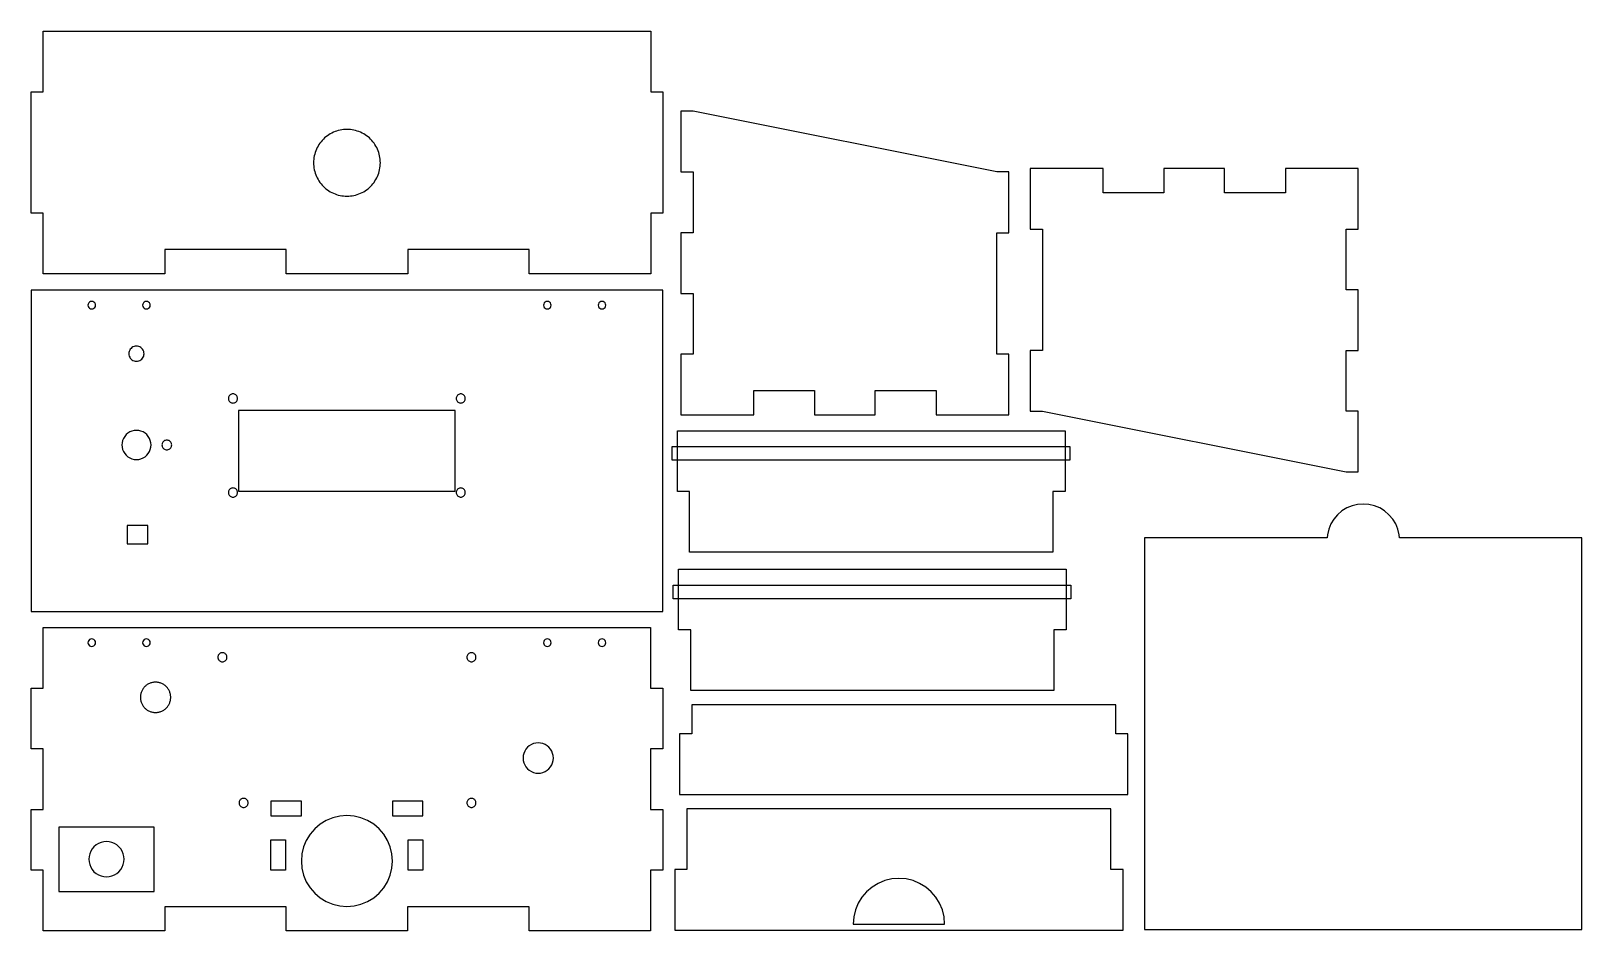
# Model space of a CAD drawing. Header units: millimetres. Extents: x 1 to 512, y 2 to 299.
import ezdxf

# ---------------------------------------------------------------- set-up
doc = ezdxf.new("R2010")
doc.units = ezdxf.units.MM
doc.layers.add('1', color=7, linetype='Continuous')

msp = doc.modelspace()

# ---------------------------------------------------------------- linework, layer by layer
at = {"layer": '1'}
for points in [[(125.43, 218.64), (85.43, 218.64), (85.43, 226.64), (45.43, 226.64), (45.43, 218.64), (5.43, 218.64), (5.43, 238.64), (1.43, 238.64), (1.43, 278.64), (5.43, 278.64), (5.43, 298.64), (205.43, 298.64), (205.43, 278.64), (209.43, 278.64), (209.43, 238.64), (205.43, 238.64), (205.43, 218.64), (165.43, 218.64), (165.43, 226.64), (125.43, 226.64)], [(319.39, 192.18), (319.39, 232.18), (323.39, 232.18), (323.39, 252.18), (319.39, 252.18), (219.39, 272.18), (215.39, 272.18), (215.39, 252.18), (219.39, 252.18), (219.39, 232.18), (215.39, 232.18), (215.39, 212.18), (219.39, 212.18), (219.39, 192.18), (215.39, 192.18), (215.39, 172.18), (239.39, 172.18), (239.39, 180.18), (259.39, 180.18), (259.39, 172.18), (279.39, 172.18), (279.39, 180.18), (299.39, 180.18), (299.39, 172.18), (323.39, 172.18), (323.39, 192.18)], [(116.43, 255.22), (116.41, 255.79), (116.37, 256.37), (116.29, 256.94), (116.19, 257.51), (116.05, 258.07), (115.89, 258.62), (115.7, 259.16), (115.48, 259.69), (115.23, 260.21), (114.95, 260.72), (114.65, 261.21), (114.33, 261.68), (113.98, 262.14), (113.6, 262.58), (113.21, 263), (112.79, 263.39), (112.35, 263.77), (111.89, 264.12), (111.42, 264.44), (110.93, 264.74), (110.42, 265.02), (109.9, 265.27), (109.37, 265.49), (108.83, 265.68), (108.28, 265.84), (107.72, 265.98), (107.15, 266.08), (106.58, 266.16), (106, 266.2), (105.43, 266.22), (104.85, 266.2), (104.28, 266.16), (103.71, 266.08), (103.14, 265.98), (102.58, 265.84), (102.03, 265.68), (101.49, 265.49), (100.95, 265.27), (100.43, 265.02), (99.93, 264.74), (99.44, 264.44), (98.96, 264.12), (98.51, 263.77), (98.07, 263.39), (97.65, 263), (97.25, 262.58), (96.88, 262.14), (96.53, 261.68), (96.2, 261.21), (95.9, 260.72), (95.63, 260.21), (95.38, 259.69), (95.16, 259.16), (94.97, 258.62), (94.8, 258.07), (94.67, 257.51), (94.56, 256.94), (94.49, 256.37), (94.44, 255.79), (94.43, 255.22), (94.44, 254.64), (94.49, 254.07), (94.56, 253.5), (94.67, 252.93), (94.8, 252.37), (94.97, 251.82), (95.16, 251.28), (95.38, 250.74), (95.63, 250.22), (95.9, 249.72), (96.2, 249.23), (96.53, 248.75), (96.88, 248.3), (97.25, 247.86), (97.65, 247.44), (98.07, 247.04), (98.51, 246.67), (98.96, 246.32), (99.44, 245.99), (99.93, 245.69), (100.43, 245.42), (100.95, 245.17), (101.49, 244.95), (102.03, 244.76), (102.58, 244.59), (103.14, 244.46), (103.71, 244.35), (104.28, 244.28), (104.85, 244.23), (105.43, 244.22), (106, 244.23), (106.58, 244.28), (107.15, 244.35), (107.72, 244.46), (108.28, 244.59), (108.83, 244.76), (109.37, 244.95), (109.9, 245.17), (110.42, 245.42), (110.93, 245.69), (111.42, 245.99), (111.89, 246.32), (112.35, 246.67), (112.79, 247.04), (113.21, 247.44), (113.6, 247.86), (113.98, 248.3), (114.33, 248.75), (114.65, 249.23), (114.95, 249.72), (115.23, 250.22), (115.48, 250.74), (115.7, 251.28), (115.89, 251.82), (116.05, 252.37), (116.19, 252.93), (116.29, 253.5), (116.37, 254.07), (116.41, 254.64)], [(334.4, 233.33), (334.4, 193.33), (330.4, 193.33), (330.4, 173.33), (334.4, 173.33), (434.4, 153.33), (438.4, 153.33), (438.4, 173.33), (434.4, 173.33), (434.4, 193.33), (438.4, 193.33), (438.4, 213.33), (434.4, 213.33), (434.4, 233.33), (438.4, 233.33), (438.4, 253.33), (414.4, 253.33), (414.4, 245.33), (394.4, 245.33), (394.4, 253.33), (374.4, 253.33), (374.4, 245.33), (354.4, 245.33), (354.4, 253.33), (330.4, 253.33), (330.4, 233.33)], [(1.39, 107.39), (209.39, 107.39), (209.39, 213.29), (1.39, 213.29)], [(22.64, 208.29), (22.58, 208.68), (22.4, 209.03), (22.13, 209.31), (21.78, 209.48), (21.39, 209.54), (21.01, 209.48), (20.66, 209.31), (20.38, 209.03), (20.2, 208.68), (20.14, 208.29), (20.2, 207.91), (20.38, 207.56), (20.66, 207.28), (21.01, 207.11), (21.39, 207.04), (21.78, 207.11), (22.13, 207.28), (22.4, 207.56), (22.58, 207.91)], [(40.64, 208.29), (40.58, 208.68), (40.4, 209.03), (40.13, 209.31), (39.78, 209.48), (39.39, 209.54), (39.01, 209.48), (38.66, 209.31), (38.38, 209.03), (38.2, 208.68), (38.14, 208.29), (38.2, 207.91), (38.38, 207.56), (38.66, 207.28), (39.01, 207.11), (39.39, 207.04), (39.78, 207.11), (40.13, 207.28), (40.4, 207.56), (40.58, 207.91)], [(172.64, 208.29), (172.58, 208.68), (172.4, 209.03), (172.13, 209.31), (171.78, 209.48), (171.39, 209.54), (171.01, 209.48), (170.66, 209.31), (170.38, 209.03), (170.2, 208.68), (170.14, 208.29), (170.2, 207.91), (170.38, 207.56), (170.66, 207.28), (171.01, 207.11), (171.39, 207.04), (171.78, 207.11), (172.13, 207.28), (172.4, 207.56), (172.58, 207.91)], [(190.64, 208.29), (190.58, 208.68), (190.4, 209.03), (190.13, 209.31), (189.78, 209.48), (189.39, 209.54), (189.01, 209.48), (188.66, 209.31), (188.38, 209.03), (188.2, 208.68), (188.14, 208.29), (188.2, 207.91), (188.38, 207.56), (188.66, 207.28), (189.01, 207.11), (189.39, 207.04), (189.78, 207.11), (190.13, 207.28), (190.4, 207.56), (190.58, 207.91)], [(38.61, 192.3), (38.58, 192.69), (38.49, 193.07), (38.34, 193.43), (38.13, 193.77), (37.88, 194.07), (37.58, 194.32), (37.24, 194.53), (36.88, 194.68), (36.5, 194.77), (36.11, 194.8), (35.72, 194.77), (35.34, 194.68), (34.97, 194.53), (34.64, 194.32), (34.34, 194.07), (34.09, 193.77), (33.88, 193.43), (33.73, 193.07), (33.64, 192.69), (33.61, 192.3), (33.64, 191.91), (33.73, 191.53), (33.88, 191.16), (34.09, 190.83), (34.34, 190.53), (34.64, 190.28), (34.97, 190.07), (35.34, 189.92), (35.72, 189.83), (36.11, 189.8), (36.5, 189.83), (36.88, 189.92), (37.24, 190.07), (37.58, 190.28), (37.88, 190.53), (38.13, 190.83), (38.34, 191.16), (38.49, 191.53), (38.58, 191.91)], [(69.39, 177.55), (69.38, 177.78), (69.32, 178.01), (69.23, 178.23), (69.11, 178.43), (68.95, 178.61), (68.78, 178.76), (68.57, 178.88), (68.36, 178.97), (68.13, 179.03), (67.89, 179.05), (67.66, 179.03), (67.43, 178.97), (67.21, 178.88), (67.01, 178.76), (66.83, 178.61), (66.68, 178.43), (66.56, 178.23), (66.47, 178.01), (66.41, 177.78), (66.39, 177.55), (66.41, 177.31), (66.47, 177.08), (66.56, 176.87), (66.68, 176.67), (66.83, 176.49), (67.01, 176.33), (67.21, 176.21), (67.43, 176.12), (67.66, 176.07), (67.89, 176.05), (68.13, 176.07), (68.36, 176.12), (68.57, 176.21), (68.78, 176.33), (68.95, 176.49), (69.11, 176.67), (69.23, 176.87), (69.32, 177.08), (69.38, 177.31)], [(144.39, 177.55), (144.38, 177.78), (144.32, 178.01), (144.23, 178.23), (144.11, 178.43), (143.95, 178.61), (143.78, 178.76), (143.57, 178.88), (143.36, 178.97), (143.13, 179.03), (142.89, 179.05), (142.66, 179.03), (142.43, 178.97), (142.21, 178.88), (142.01, 178.76), (141.83, 178.61), (141.68, 178.43), (141.56, 178.23), (141.47, 178.01), (141.41, 177.78), (141.39, 177.55), (141.41, 177.31), (141.47, 177.08), (141.56, 176.87), (141.68, 176.67), (141.83, 176.49), (142.01, 176.33), (142.21, 176.21), (142.43, 176.12), (142.66, 176.07), (142.89, 176.05), (143.13, 176.07), (143.36, 176.12), (143.57, 176.21), (143.78, 176.33), (143.95, 176.49), (144.11, 176.67), (144.23, 176.87), (144.32, 177.08), (144.38, 177.31)], [(69.69, 147.04), (141.09, 147.04), (141.09, 173.64), (69.69, 173.64)], [(40.91, 162.23), (40.85, 162.98), (40.67, 163.72), (40.39, 164.41), (39.99, 165.05), (39.5, 165.63), (38.93, 166.12), (38.29, 166.51), (37.59, 166.8), (36.86, 166.97), (36.11, 167.03), (35.36, 166.97), (34.63, 166.8), (33.93, 166.51), (33.29, 166.12), (32.71, 165.63), (32.23, 165.05), (31.83, 164.41), (31.54, 163.72), (31.37, 162.98), (31.31, 162.23), (31.37, 161.48), (31.54, 160.75), (31.83, 160.05), (32.23, 159.41), (32.71, 158.84), (33.29, 158.35), (33.93, 157.96), (34.63, 157.67), (35.36, 157.49), (36.11, 157.43), (36.86, 157.49), (37.59, 157.67), (38.29, 157.96), (38.93, 158.35), (39.5, 158.84), (39.99, 159.41), (40.39, 160.05), (40.67, 160.75), (40.85, 161.48)], [(47.71, 162.23), (47.69, 162.48), (47.63, 162.73), (47.53, 162.96), (47.4, 163.17), (47.24, 163.36), (47.05, 163.53), (46.83, 163.66), (46.6, 163.75), (46.36, 163.81), (46.11, 163.83), (45.86, 163.81), (45.61, 163.75), (45.38, 163.66), (45.17, 163.53), (44.98, 163.36), (44.81, 163.17), (44.68, 162.96), (44.59, 162.73), (44.53, 162.48), (44.51, 162.23), (44.53, 161.98), (44.59, 161.74), (44.68, 161.51), (44.81, 161.29), (44.98, 161.1), (45.17, 160.94), (45.38, 160.81), (45.61, 160.71), (45.86, 160.65), (46.11, 160.63), (46.36, 160.65), (46.6, 160.71), (46.83, 160.81), (47.05, 160.94), (47.24, 161.1), (47.4, 161.29), (47.53, 161.51), (47.63, 161.74), (47.69, 161.98)], [(214.25, 146.93), (214.25, 166.93), (341.85, 166.93), (341.85, 146.93), (337.85, 146.93), (337.85, 126.93), (218.25, 126.93), (218.25, 146.93)], [(212.46, 161.68), (343.4, 161.68), (343.4, 157.18), (212.46, 157.18)], [(69.39, 146.55), (69.38, 146.78), (69.32, 147.01), (69.23, 147.23), (69.11, 147.43), (68.95, 147.61), (68.78, 147.76), (68.57, 147.88), (68.36, 147.97), (68.13, 148.03), (67.89, 148.05), (67.66, 148.03), (67.43, 147.97), (67.21, 147.88), (67.01, 147.76), (66.83, 147.61), (66.68, 147.43), (66.56, 147.23), (66.47, 147.01), (66.41, 146.78), (66.39, 146.55), (66.41, 146.31), (66.47, 146.08), (66.56, 145.87), (66.68, 145.67), (66.83, 145.49), (67.01, 145.33), (67.21, 145.21), (67.43, 145.12), (67.66, 145.07), (67.89, 145.05), (68.13, 145.07), (68.36, 145.12), (68.57, 145.21), (68.78, 145.33), (68.95, 145.49), (69.11, 145.67), (69.23, 145.87), (69.32, 146.08), (69.38, 146.31)], [(144.39, 146.55), (144.38, 146.78), (144.32, 147.01), (144.23, 147.23), (144.11, 147.43), (143.95, 147.61), (143.78, 147.76), (143.57, 147.88), (143.36, 147.97), (143.13, 148.03), (142.89, 148.05), (142.66, 148.03), (142.43, 147.97), (142.21, 147.88), (142.01, 147.76), (141.83, 147.61), (141.68, 147.43), (141.56, 147.23), (141.47, 147.01), (141.41, 146.78), (141.39, 146.55), (141.41, 146.31), (141.47, 146.08), (141.56, 145.87), (141.68, 145.67), (141.83, 145.49), (142.01, 145.33), (142.21, 145.21), (142.43, 145.12), (142.66, 145.07), (142.89, 145.05), (143.13, 145.07), (143.36, 145.12), (143.57, 145.21), (143.78, 145.33), (143.95, 145.49), (144.11, 145.67), (144.23, 145.87), (144.32, 146.08), (144.38, 146.31)], [(512.07, 131.59), (451.97, 131.59), (451.88, 132.67), (451.45, 134.5), (450.73, 136.23), (449.75, 137.83), (448.53, 139.26), (447.1, 140.48), (445.5, 141.46), (443.77, 142.18), (441.94, 142.61), (440.07, 142.76), (438.2, 142.61), (436.38, 142.18), (434.64, 141.46), (433.04, 140.48), (431.62, 139.26), (430.4, 137.83), (429.42, 136.23), (428.7, 134.5), (428.26, 132.67), (428.18, 131.59), (368.07, 131.59), (368.07, 2.59), (512.07, 2.59)], [(33.01, 129.69), (39.91, 129.69), (39.91, 135.69), (33.01, 135.69)], [(214.62, 101.3), (214.62, 121.3), (342.22, 121.3), (342.22, 101.3), (338.22, 101.3), (338.22, 81.3), (218.62, 81.3), (218.62, 101.3)], [(212.84, 116.05), (343.78, 116.05), (343.78, 111.55), (212.84, 111.55)], [(1.4, 62.07), (1.4, 82.07), (5.4, 82.07), (5.4, 102.07), (205.4, 102.07), (205.4, 82.07), (209.4, 82.07), (209.4, 62.07), (205.4, 62.07), (205.4, 42.07), (209.4, 42.07), (209.4, 22.07), (205.4, 22.07), (205.4, 2.07), (165.4, 2.07), (165.4, 10.07), (125.4, 10.07), (125.4, 2.07), (85.4, 2.07), (85.4, 10.07), (45.4, 10.07), (45.4, 2.07), (5.4, 2.07), (5.4, 22.07), (1.4, 22.07), (1.4, 42.07), (5.4, 42.07), (5.4, 62.07)], [(22.65, 97.07), (22.59, 97.45), (22.41, 97.8), (22.13, 98.08), (21.79, 98.26), (21.4, 98.32), (21.01, 98.26), (20.66, 98.08), (20.39, 97.8), (20.21, 97.45), (20.15, 97.07), (20.21, 96.68), (20.39, 96.33), (20.66, 96.06), (21.01, 95.88), (21.4, 95.82), (21.79, 95.88), (22.13, 96.06), (22.41, 96.33), (22.59, 96.68)], [(40.65, 97.07), (40.59, 97.45), (40.41, 97.8), (40.13, 98.08), (39.79, 98.26), (39.4, 98.32), (39.01, 98.26), (38.66, 98.08), (38.39, 97.8), (38.21, 97.45), (38.15, 97.07), (38.21, 96.68), (38.39, 96.33), (38.66, 96.06), (39.01, 95.88), (39.4, 95.82), (39.79, 95.88), (40.13, 96.06), (40.41, 96.33), (40.59, 96.68)], [(172.65, 97.07), (172.59, 97.45), (172.41, 97.8), (172.13, 98.08), (171.79, 98.26), (171.4, 98.32), (171.01, 98.26), (170.66, 98.08), (170.39, 97.8), (170.21, 97.45), (170.15, 97.07), (170.21, 96.68), (170.39, 96.33), (170.66, 96.06), (171.01, 95.88), (171.4, 95.82), (171.79, 95.88), (172.13, 96.06), (172.41, 96.33), (172.59, 96.68)], [(190.65, 97.07), (190.59, 97.45), (190.41, 97.8), (190.13, 98.08), (189.79, 98.26), (189.4, 98.32), (189.01, 98.26), (188.66, 98.08), (188.39, 97.8), (188.21, 97.45), (188.15, 97.07), (188.21, 96.68), (188.39, 96.33), (188.66, 96.06), (189.01, 95.88), (189.4, 95.82), (189.79, 95.88), (190.13, 96.06), (190.41, 96.33), (190.59, 96.68)], [(65.9, 92.27), (65.88, 92.51), (65.83, 92.74), (65.74, 92.96), (65.61, 93.16), (65.46, 93.33), (65.28, 93.49), (65.08, 93.61), (64.86, 93.7), (64.63, 93.76), (64.4, 93.77), (64.16, 93.76), (63.94, 93.7), (63.72, 93.61), (63.52, 93.49), (63.34, 93.33), (63.19, 93.16), (63.06, 92.96), (62.97, 92.74), (62.92, 92.51), (62.9, 92.27), (62.92, 92.04), (62.97, 91.81), (63.06, 91.59), (63.19, 91.39), (63.34, 91.21), (63.52, 91.06), (63.72, 90.94), (63.94, 90.85), (64.16, 90.79), (64.4, 90.77), (64.63, 90.79), (64.86, 90.85), (65.08, 90.94), (65.28, 91.06), (65.46, 91.21), (65.61, 91.39), (65.74, 91.59), (65.83, 91.81), (65.88, 92.04)], [(147.9, 92.27), (147.88, 92.51), (147.83, 92.74), (147.74, 92.96), (147.61, 93.16), (147.46, 93.33), (147.28, 93.49), (147.08, 93.61), (146.86, 93.7), (146.63, 93.76), (146.4, 93.77), (146.16, 93.76), (145.94, 93.7), (145.72, 93.61), (145.52, 93.49), (145.34, 93.33), (145.19, 93.16), (145.06, 92.96), (144.97, 92.74), (144.92, 92.51), (144.9, 92.27), (144.92, 92.04), (144.97, 91.81), (145.06, 91.59), (145.19, 91.39), (145.34, 91.21), (145.52, 91.06), (145.72, 90.94), (145.94, 90.85), (146.16, 90.79), (146.4, 90.77), (146.63, 90.79), (146.86, 90.85), (147.08, 90.94), (147.28, 91.06), (147.46, 91.21), (147.61, 91.39), (147.74, 91.59), (147.83, 91.81), (147.88, 92.04)], [(47.4, 79.07), (47.39, 79.33), (47.37, 79.59), (47.34, 79.85), (47.29, 80.11), (47.23, 80.36), (47.15, 80.61), (47.07, 80.86), (46.97, 81.1), (46.85, 81.34), (46.73, 81.57), (46.59, 81.79), (46.44, 82.01), (46.28, 82.21), (46.11, 82.41), (45.93, 82.6), (45.74, 82.78), (45.55, 82.95), (45.34, 83.11), (45.12, 83.26), (44.9, 83.4), (44.67, 83.52), (44.43, 83.64), (44.19, 83.74), (43.94, 83.82), (43.69, 83.9), (43.44, 83.96), (43.18, 84.01), (42.92, 84.04), (42.66, 84.06), (42.4, 84.07), (42.14, 84.06), (41.88, 84.04), (41.62, 84.01), (41.36, 83.96), (41.1, 83.9), (40.85, 83.82), (40.61, 83.74), (40.37, 83.64), (40.13, 83.52), (39.9, 83.4), (39.68, 83.26), (39.46, 83.11), (39.25, 82.95), (39.05, 82.78), (38.86, 82.6), (38.68, 82.41), (38.51, 82.21), (38.35, 82.01), (38.21, 81.79), (38.07, 81.57), (37.94, 81.34), (37.83, 81.1), (37.73, 80.86), (37.64, 80.61), (37.57, 80.36), (37.51, 80.11), (37.46, 79.85), (37.43, 79.59), (37.41, 79.33), (37.4, 79.07), (37.41, 78.81), (37.43, 78.54), (37.46, 78.29), (37.51, 78.03), (37.57, 77.77), (37.64, 77.52), (37.73, 77.28), (37.83, 77.03), (37.94, 76.8), (38.07, 76.57), (38.21, 76.34), (38.35, 76.13), (38.51, 75.92), (38.68, 75.72), (38.86, 75.53), (39.05, 75.35), (39.25, 75.18), (39.46, 75.02), (39.68, 74.87), (39.9, 74.74), (40.13, 74.61), (40.37, 74.5), (40.61, 74.4), (40.85, 74.31), (41.1, 74.24), (41.36, 74.18), (41.62, 74.13), (41.88, 74.09), (42.14, 74.07), (42.4, 74.07), (42.66, 74.07), (42.92, 74.09), (43.18, 74.13), (43.44, 74.18), (43.69, 74.24), (43.94, 74.31), (44.19, 74.4), (44.43, 74.5), (44.67, 74.61), (44.9, 74.74), (45.12, 74.87), (45.34, 75.02), (45.55, 75.18), (45.74, 75.35), (45.93, 75.53), (46.11, 75.72), (46.28, 75.92), (46.44, 76.13), (46.59, 76.34), (46.73, 76.57), (46.85, 76.8), (46.97, 77.03), (47.07, 77.28), (47.15, 77.52), (47.23, 77.77), (47.29, 78.03), (47.34, 78.29), (47.37, 78.54), (47.39, 78.81)], [(358.54, 76.55), (218.94, 76.55), (218.94, 67.05), (214.94, 67.05), (214.94, 47.05), (362.54, 47.05), (362.54, 67.05), (358.54, 67.05)], [(173.4, 59.07), (173.34, 59.85), (173.15, 60.61), (172.85, 61.34), (172.44, 62.01), (171.93, 62.6), (171.34, 63.11), (170.67, 63.52), (169.94, 63.82), (169.18, 64.01), (168.4, 64.07), (167.62, 64.01), (166.85, 63.82), (166.13, 63.52), (165.46, 63.11), (164.86, 62.6), (164.35, 62.01), (163.94, 61.34), (163.64, 60.61), (163.46, 59.85), (163.4, 59.07), (163.46, 58.29), (163.64, 57.52), (163.94, 56.8), (164.35, 56.13), (164.86, 55.53), (165.46, 55.02), (166.13, 54.61), (166.85, 54.31), (167.62, 54.13), (168.4, 54.07), (169.18, 54.13), (169.94, 54.31), (170.67, 54.61), (171.34, 55.02), (171.93, 55.53), (172.44, 56.13), (172.85, 56.8), (173.15, 57.52), (173.34, 58.29)], [(72.9, 44.27), (72.88, 44.51), (72.83, 44.74), (72.74, 44.96), (72.61, 45.16), (72.46, 45.33), (72.28, 45.49), (72.08, 45.61), (71.86, 45.7), (71.63, 45.76), (71.4, 45.77), (71.16, 45.76), (70.94, 45.7), (70.72, 45.61), (70.52, 45.49), (70.34, 45.33), (70.19, 45.16), (70.06, 44.96), (69.97, 44.74), (69.92, 44.51), (69.9, 44.27), (69.92, 44.04), (69.97, 43.81), (70.06, 43.59), (70.19, 43.39), (70.34, 43.21), (70.52, 43.06), (70.72, 42.94), (70.94, 42.85), (71.16, 42.79), (71.4, 42.77), (71.63, 42.79), (71.86, 42.85), (72.08, 42.94), (72.28, 43.06), (72.46, 43.21), (72.61, 43.39), (72.74, 43.59), (72.83, 43.81), (72.88, 44.04)], [(80.4, 40.07), (90.4, 40.07), (90.4, 44.87), (80.4, 44.87)], [(120.4, 40.07), (130.4, 40.07), (130.4, 44.87), (120.4, 44.87)], [(147.9, 44.27), (147.88, 44.51), (147.83, 44.74), (147.74, 44.96), (147.61, 45.16), (147.46, 45.33), (147.28, 45.49), (147.08, 45.61), (146.86, 45.7), (146.63, 45.76), (146.4, 45.77), (146.16, 45.76), (145.94, 45.7), (145.72, 45.61), (145.52, 45.49), (145.34, 45.33), (145.19, 45.16), (145.06, 44.96), (144.97, 44.74), (144.92, 44.51), (144.9, 44.27), (144.92, 44.04), (144.97, 43.81), (145.06, 43.59), (145.19, 43.39), (145.34, 43.21), (145.52, 43.06), (145.72, 42.94), (145.94, 42.85), (146.16, 42.79), (146.4, 42.77), (146.63, 42.79), (146.86, 42.85), (147.08, 42.94), (147.28, 43.06), (147.46, 43.21), (147.61, 43.39), (147.74, 43.59), (147.83, 43.81), (147.88, 44.04)], [(356.96, 42.35), (217.36, 42.35), (217.36, 22.35), (213.36, 22.35), (213.36, 2.35), (360.96, 2.35), (360.96, 22.35), (356.96, 22.35)], [(10.59, 15.12), (41.89, 15.12), (41.89, 36.32), (10.59, 36.32)], [(120.4, 25.13), (120.21, 27.48), (119.66, 29.77), (118.76, 31.94), (117.53, 33.95), (116.01, 35.74), (114.22, 37.27), (112.21, 38.5), (110.03, 39.4), (107.75, 39.95), (105.4, 40.13), (103.05, 39.95), (100.76, 39.4), (98.59, 38.5), (96.58, 37.27), (94.79, 35.74), (93.26, 33.95), (92.03, 31.94), (91.13, 29.77), (90.58, 27.48), (90.4, 25.13), (90.58, 22.79), (91.13, 20.5), (92.03, 18.32), (93.26, 16.32), (94.79, 14.53), (96.58, 13), (98.59, 11.77), (100.76, 10.87), (103.05, 10.32), (105.4, 10.13), (107.75, 10.32), (110.03, 10.87), (112.21, 11.77), (114.22, 13), (116.01, 14.53), (117.53, 16.32), (118.76, 18.32), (119.66, 20.5), (120.21, 22.79)], [(32.04, 25.72), (31.96, 26.62), (31.75, 27.51), (31.4, 28.35), (30.93, 29.13), (30.34, 29.82), (29.64, 30.41), (28.87, 30.89), (28.03, 31.23), (27.14, 31.45), (26.24, 31.52), (25.33, 31.45), (24.44, 31.23), (23.6, 30.89), (22.83, 30.41), (22.13, 29.82), (21.54, 29.13), (21.07, 28.35), (20.72, 27.51), (20.51, 26.62), (20.44, 25.72), (20.51, 24.81), (20.72, 23.93), (21.07, 23.08), (21.54, 22.31), (22.13, 21.62), (22.83, 21.03), (23.6, 20.55), (24.44, 20.2), (25.33, 19.99), (26.24, 19.92), (27.14, 19.99), (28.03, 20.2), (28.87, 20.55), (29.64, 21.03), (30.34, 21.62), (30.93, 22.31), (31.4, 23.08), (31.75, 23.93), (31.96, 24.81)], [(80.4, 32.07), (85.2, 32.07), (85.2, 22.07), (80.4, 22.07)], [(125.6, 32.07), (130.4, 32.07), (130.4, 22.07), (125.6, 22.07)], [(272.1, 4.35), (302.21, 4.35), (302.02, 6.71), (301.47, 9.01), (300.57, 11.19), (299.33, 13.2), (297.8, 15), (296, 16.53), (293.99, 17.77), (291.81, 18.67), (289.51, 19.22), (287.16, 19.41), (284.8, 19.22), (282.51, 18.67), (280.32, 17.77), (278.31, 16.53), (276.51, 15), (274.98, 13.2), (273.75, 11.19), (272.84, 9.01), (272.29, 6.71)]]:
    msp.add_lwpolyline(points, close=True, dxfattribs=at)

doc.saveas('drawing.dxf')
